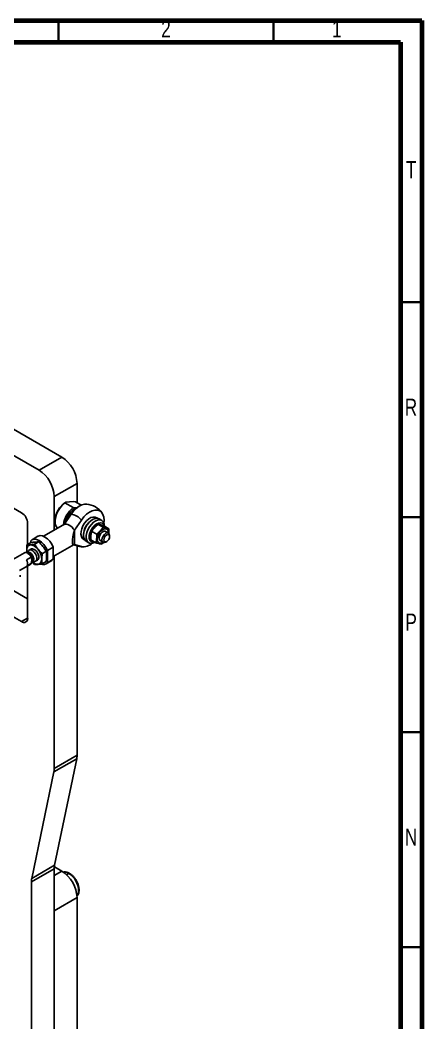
# Model space of a CAD drawing. Header units: millimetres. Extents: x 15 to 1184, y 5 to 836.
# Drawn here: x 1090.5 to 1184, y 602.8 to 836.1 of the extents above; entities that cross this region are included whole.
import ezdxf

# ---------------------------------------------------------------- set-up
doc = ezdxf.new("R2010")
doc.units = ezdxf.units.MM
doc.styles.add('SLDTEXTSTYLE1', font='TXT', dxfattribs={"width": 0.75})

msp = doc.modelspace()

# ---------------------------------------------------------------- linework, layer by layer
at = {"color": 7, "linetype": 'Continuous', "lineweight": 70}
for p, q in [((15, 836), (1184, 836)), ((1184, 836), (1184, 5)), ((20, 831), (1179, 831)), ((1179, 831), (1179, 10))]:
    msp.add_line(p, q, dxfattribs=at)
at = {"color": 7, "linetype": 'Continuous', "lineweight": 35}
for p, q in [((1099.5, 831), (1099.5, 836)), ((1149.5, 831), (1149.5, 836)), ((1179, 770.5), (1184, 770.5)), ((1179, 720.5), (1184, 720.5)), ((1179, 670.5), (1184, 670.5)), ((1179, 620.5), (1184, 620.5))]:
    msp.add_line(p, q, dxfattribs=at)
at = {"color": 7, "linetype": 'Continuous', "lineweight": 25}
for p, q in [((1068.6053, 752.7446), (1100.2514, 734.4757)), ((1063.302, 749.683), (1094.9481, 731.4142)), ((1090.8822, 721.5132), (1064.4201, 736.7895)), ((1094.9481, 731.4142), (1100.2514, 734.4757)), ((1103.7869, 728.352), (1098.4836, 725.2904)), ((1103.7869, 728.352), (1103.7869, 723.8688)), ((1098.4836, 725.2904), (1098.4836, 717.5043)), ((1101.1639, 723.9796), (1100.967, 723.8401)), ((1100.967, 723.8401), (1102.9115, 722.7176)), ((1101.1467, 723.9699), (1101.1349, 723.9631)), ((1102.8618, 724.1497), (1101.1639, 723.9796)), ((1103.4122, 724.0851), (1102.8618, 724.1497)), ((1104.7731, 723.2995), (1103.4122, 724.0851)), ((1100.7782, 718.8189), (1102.3796, 721.1995)), ((1102.9115, 722.7176), (1103.462, 722.6529)), ((1103.462, 722.6529), (1103.7583, 722.6826)), ((1092.2965, 714.1199), (1092.2965, 719.0637)), ((1100.4755, 718.6541), (1095.961, 716.0479)), ((1098.6604, 719.6767), (1098.6604, 719.4726)), ((1104.7838, 719.8116), (1103.1824, 717.431)), ((1107.3928, 719.9422), (1107.3221, 719.9014)), ((1109.8375, 718.1522), (1108.6804, 718.8201)), ((1109.5295, 719.7236), (1108.8931, 720.091)), ((1103.1824, 717.431), (1103.1824, 714.1624)), ((1105.2719, 716.3498), (1105.2719, 716.2682)), ((1108.3465, 716.5224), (1107.1894, 717.1903)), ((1108.7327, 716.3813), (1108.3465, 716.5224)), ((1111.1598, 717.8089), (1110.0027, 718.4769)), ((1111.094, 716.7997), (1110.4223, 717.1875)), ((1111.353, 715.9824), (1111.353, 716.2274)), ((1092.127, 714.0221), (1093.1023, 714.5851)), ((1093.0036, 714.5281), (1093.0036, 714.9679)), ((1094.6915, 716.0356), (1093.3232, 715.2457)), ((1093.8947, 714.1801), (1094.8701, 714.7432)), ((1098.2609, 711.3113), (1103.1012, 714.1056)), ((1102.961, 714.0246), (1104.4198, 713.6846)), ((1103.1824, 714.1624), (1104.7838, 713.6308)), ((1103.7869, 713.8321), (1103.7869, 665.0943)), ((1105.8933, 714.8947), (1106.5297, 714.5273)), ((1108.1778, 714.5493), (1107.0207, 715.2173)), ((1109.1724, 715.0223), (1109.8441, 714.6346)), ((1109.5, 714.2061), (1109.9717, 714.6098)), ((1110.4692, 714.6965), (1110.6813, 714.819)), ((1091.5253, 712.1871), (1088.8851, 710.663)), ((1092.1682, 712.2119), (1092.1253, 712.1871)), ((1092.4707, 712.6745), (1092.1271, 712.1881)), ((1093.0668, 713.077), (1092.6385, 712.8297)), ((1095.6625, 711.981), (1096.6379, 712.5441)), ((1098.2609, 713.5127), (1096.8926, 712.7228)), ((1096.8926, 712.7228), (1096.8926, 709.8942)), ((1098.2609, 710.6841), (1098.2609, 713.5127)), ((1090.385, 708.0649), (1093.0252, 709.589)), ((1093.107, 711.1679), (1092.0464, 710.5556)), ((1092.1444, 709.1497), (1093.205, 709.762)), ((1092.2965, 697.0171), (1092.2965, 709.1683)), ((1093.2197, 710.0477), (1093.3681, 710.1334)), ((1093.3175, 710.1041), (1093.8947, 709.4658)), ((1093.327, 710.1096), (1093.92, 710.1639)), ((1094.1383, 710.2316), (1094.5667, 710.4789)), ((1095.6625, 709.6239), (1096.6379, 710.187)), ((1096.573, 709.6164), (1097.9412, 710.4063)), ((1096.8926, 709.8942), (1098.2609, 710.6841)), ((1097.9412, 710.4063), (1098.2609, 710.6841)), ((1098.4836, 711.4399), (1098.4836, 662.0328)), ((1090.5287, 706.6142), (1090.5287, 707.0224)), ((1088.1611, 703.8944), (1092.2965, 701.5071)), ((1086.5164, 698.7208), (1090.8822, 696.2005)), ((1098.4836, 662.0328), (1103.7869, 665.0943)), ((1103.7085, 664.2842), (1098.4052, 661.2226)), ((1103.7085, 664.2842), (1098.5621, 639.522)), ((1098.4052, 661.2226), (1093.2588, 636.4605)), ((1093.2588, 636.4605), (1098.5621, 639.522)), ((1098.4836, 638.7119), (1093.1803, 635.6503)), ((1098.4836, 638.7119), (1098.4836, 584.0279)), ((1098.5034, 639.132), (1100.2514, 638.1229)), ((1093.1803, 635.6503), (1093.1803, 580.9663)), ((1103.7869, 631.9991), (1098.4836, 628.9376)), ((1103.7869, 631.9991), (1103.7869, 587.0894)), ((1098.4836, 628.9376), (1098.4836, 584.0279))]:
    msp.add_line(p, q, dxfattribs=at)
at = {"color": 8, "linetype": 'Continuous', "lineweight": 25}
for p, q in [((1090.8822, 696.2005), (1092.2965, 697.0169)), ((1098.4836, 637.1024), (1100.2514, 638.1229)), ((1101.8601, 637.6223), (1101.323, 637.3122))]:
    msp.add_line(p, q, dxfattribs=at)
at = {"color": 7, "linetype": 'Continuous', "lineweight": 25, "flags": 128}
for points in [[(1100.967, 723.8401), (1100.3692, 723.321), (1099.8225, 722.6767), (1099.3562, 721.9419), (1098.9956, 721.1564), (1098.7603, 720.3626), (1098.6628, 719.6035), (1098.7085, 718.92), (1098.8949, 718.3491), (1099.2119, 717.9216)], [(1102.3796, 721.1995), (1102.9523, 721.9221), (1103.5811, 722.5374), (1104.2409, 723.0209), (1104.9051, 723.3531), (1105.5472, 723.5208), (1106.0242, 723.532)], [(1110.032, 719.0899), (1110.0817, 719.7796), (1110.015, 720.506), (1109.8178, 721.1263), (1109.4978, 721.6157), (1109.068, 721.9546), (1108.5455, 722.1293), (1107.9513, 722.1329), (1107.3093, 721.9652), (1106.645, 721.633), (1105.9853, 721.1495), (1105.3565, 720.5342), (1104.7838, 719.8116)], [(1103.1824, 717.431), (1102.9159, 717.8026), (1102.6206, 718.1337), (1102.3055, 718.414), (1101.9803, 718.6349), (1101.6551, 718.7895), (1101.34, 718.873), (1101.0446, 718.8829), (1100.7782, 718.8189)], [(1105.5469, 715.2207), (1105.3391, 715.2984), (1105.0082, 715.5693), (1104.7871, 715.9841), (1104.6898, 716.5168), (1104.7224, 717.1339), (1104.8829, 717.7967), (1105.161, 718.4634), (1105.5395, 719.0923), (1105.9944, 719.6437), (1106.4972, 720.083), (1107.0164, 720.3827), (1107.5192, 720.5239), (1107.9741, 720.4977), (1108.3525, 720.3058), (1108.4374, 720.2279)], [(1108.8931, 720.091), (1108.5298, 720.2173), (1108.0487, 720.201), (1107.5264, 720.0145), (1106.9957, 719.6696), (1106.49, 719.1879), (1106.041, 718.5997), (1105.677, 717.9419), (1105.4208, 717.256), (1105.2886, 716.5849), (1105.2886, 715.9708), (1105.4208, 715.4524), (1105.677, 715.0622), (1105.8933, 714.8947)], [(1108.0299, 714.676), (1107.6321, 714.4897), (1107.1264, 714.3875), (1106.6774, 714.4574), (1106.3134, 714.6948), (1106.0572, 715.085), (1105.925, 715.6034), (1105.925, 716.2175), (1106.0572, 716.8886), (1106.3134, 717.5745), (1106.6774, 718.2323), (1107.1264, 718.8205), (1107.6321, 719.3022), (1108.1628, 719.6471), (1108.6851, 719.8336), (1109.1662, 719.8499), (1109.576, 719.695), (1109.8885, 719.3787), (1110.0843, 718.9208), (1110.1509, 718.35), (1110.1509, 718.35)], [(1110.0935, 718.4245), (1110.0853, 718.4547), (1109.8935, 718.8539), (1109.5897, 719.1098), (1109.1964, 719.2033), (1108.7428, 719.1276), (1108.2625, 718.8883), (1107.7911, 718.5031), (1107.3637, 718.0005), (1107.0119, 717.418), (1106.7617, 716.7986), (1106.6318, 716.1883), (1106.6318, 715.6323), (1106.7617, 715.172), (1107.0119, 714.8414), (1107.3637, 714.6651), (1107.7911, 714.6561), (1107.9368, 714.6884)], [(1098.2609, 713.5127), (1097.8938, 714.2402), (1097.4269, 714.9032), (1096.8898, 715.4597), (1096.3164, 715.8747), (1095.7429, 716.1218), (1095.2058, 716.1854), (1094.7389, 716.0614), (1094.6915, 716.0356)], [(1109.8611, 714.6253), (1109.7989, 714.5876), (1109.3926, 714.4267), (1109.0258, 714.4301), (1108.7346, 714.5975), (1108.5474, 714.9124), (1108.4826, 715.3441), (1108.5464, 715.8502), (1108.7327, 716.3813)], [(1108.7327, 716.3813), (1109.0233, 716.8853), (1109.3896, 717.3129), (1109.7958, 717.6223), (1110.2021, 717.7831), (1110.5689, 717.7797), (1110.8601, 717.6123), (1111.0473, 717.2974), (1111.1121, 716.8657), (1111.1106, 716.7896)], [(1109.0816, 716.2907), (1108.9376, 715.8457), (1108.9245, 715.4402), (1109.0443, 715.1358), (1109.1724, 715.0223)], [(1110.4223, 717.1875), (1110.316, 717.2308), (1110.0026, 717.2162), (1109.658, 717.0324), (1109.3346, 716.7074), (1109.0816, 716.2907)], [(1110.4692, 714.6965), (1110.1316, 714.5789), (1109.8447, 714.6343), (1109.6528, 714.8544), (1109.5852, 715.2059), (1109.6522, 715.6353), (1109.8435, 716.0771), (1110.1301, 716.4641), (1110.4683, 716.7373), (1110.8066, 716.8553)], [(1110.9377, 716.4597), (1110.6806, 716.37), (1110.4236, 716.1623), (1110.2058, 715.8682), (1110.0604, 715.5325), (1110.0095, 715.2062), (1110.0608, 714.939), (1110.2067, 714.7717), (1110.4247, 714.7296), (1110.6818, 714.8193), (1110.9389, 715.027), (1111.1567, 715.3211), (1111.3021, 715.6569), (1111.353, 715.9831), (1111.3016, 716.2503), (1111.1558, 716.4176), (1110.9377, 716.4597)], [(1110.8066, 716.8553), (1111.0935, 716.8), (1111.2854, 716.5798), (1111.353, 716.2283), (1111.353, 716.2274)], [(1093.8167, 713.7989), (1093.3446, 713.9965), (1092.9074, 714.0296), (1092.5377, 713.8957), (1092.2629, 713.6047), (1092.1032, 713.1783), (1092.0707, 712.648), (1092.1344, 712.1923)], [(1096.8926, 712.7228), (1096.5255, 713.4503), (1096.0587, 714.1133), (1095.5215, 714.6699), (1094.9481, 715.0848), (1094.3747, 715.3319), (1093.8375, 715.3955), (1093.3707, 715.2716), (1093.0036, 714.9679)], [(1091.5253, 712.1871), (1091.6973, 712.2487), (1091.9316, 712.2452), (1092.1866, 712.1598), (1092.4469, 711.9976), (1092.6969, 711.7685), (1092.9215, 711.4862), (1093.107, 711.1679)], [(1092.4707, 712.6745), (1092.5217, 712.7371), (1092.7831, 712.8859), (1093.1175, 712.8712), (1093.4846, 712.6949), (1093.8401, 712.3781), (1094.1411, 711.9591), (1094.3513, 711.4885), (1094.4453, 711.0229), (1094.4119, 710.6186), (1094.2551, 710.3243), (1093.9937, 710.1755), (1093.92, 710.1639)], [(1093.0668, 713.077), (1093.135, 713.1098), (1093.454, 713.1383), (1093.8167, 713.0028), (1094.1795, 712.7195), (1094.4985, 712.3226), (1094.7353, 711.8601), (1094.8613, 711.3876), (1094.8613, 710.9623), (1094.7353, 710.6353), (1094.5667, 710.4789)], [(1093.3343, 710.1138), (1093.5784, 709.9134), (1094.055, 709.6383), (1094.514, 709.5218), (1094.9212, 709.5727), (1095.2465, 709.7871), (1095.4658, 710.1492), (1095.5627, 710.6321), (1095.5302, 711.1999), (1095.3706, 711.8107), (1095.0958, 712.419), (1094.726, 712.9797), (1094.2889, 713.4514), (1093.8167, 713.7989), (1093.8167, 713.7989)], [(1093.205, 709.762), (1093.0526, 709.606), (1093.0252, 709.589)]]:
    msp.add_lwpolyline(points, dxfattribs=at)
at = {"color": 8, "linetype": 'Continuous', "lineweight": 25, "flags": 128}
for points in [[(1092.1362, 712.1934), (1092.1829, 712.2363), (1092.4457, 712.3264), (1092.7687, 712.2472), (1093.1026, 712.0108), (1093.3967, 711.6532), (1093.6061, 711.2288), (1093.699, 710.8022), (1093.6612, 710.4384), (1093.4985, 710.1927), (1093.3361, 710.1149)], [(1092.1682, 712.2119), (1092.379, 712.268), (1092.6972, 712.19), (1093.0262, 711.9571), (1093.3159, 711.6048), (1093.5222, 711.1867), (1093.6137, 710.7664), (1093.5765, 710.408), (1093.4162, 710.166), (1093.3681, 710.1334)], [(1104.4198, 713.6846), (1104.4952, 713.6684), (1104.7838, 713.6308)]]:
    msp.add_lwpolyline(points, dxfattribs=at)
at = {"color": 7, "linetype": 'Continuous', "lineweight": 25}
for centre, radius, start, end in [((1096.1109, 728.0027), 7.684, 2.605478, 57.394522), ((1090.8076, 724.9411), 7.684, 2.605478, 57.394522), ((1103.9784, 719.4624), 5.3223, 121.925618, 177.692446), ((1105.5547, 718.5541), 5, 35.39363, 84.611747), ((1089.226, 718.924), 3.0736, 2.605478, 57.394522), ((1106.4793, 718.0211), 5.898, 127.223066, 173.018888), ((1106.3661, 718.0655), 5.4295, 122.336332, 166.893662), ((1106.195, 718.1923), 4.9182, 133.392572, 154.247432), ((1101.7979, 717.4157), 3.8283, 38.744965, 81.260411), ((1109.6722, 716.1772), 4.4037, 122.252506, 177.752871), ((1105.1863, 716.868), 3.2622, 262.913408, 311.077816), ((1105.5547, 718.5541), 5, 256.881038, 264.611747), ((1090.7527, 709.759), 1.5192, 336.353467, 31.623886), ((1095.9126, 710.7911), 1.3285, 245.668377, 317.538782), ((1091.4343, 696.8773), 0.8734, 230.796715, 9.214037), ((1099.797, 665.0719), 3.99, 348.612664, 0.321085), ((1094.4937, 662.0104), 3.99, 348.612664, 0.321085), ((1102.4735, 638.7342), 3.99, 168.612664, 180.321085), ((1096.1109, 631.6498), 7.684, 2.605478, 57.394522), ((1099.1687, 633.4148), 4.9946, 2.605478, 57.394522), ((1097.1702, 635.6727), 3.99, 168.612664, 180.321085)]:
    msp.add_arc(centre, radius, start, end, dxfattribs=at)
at = {"color": 8, "linetype": 'Continuous', "lineweight": 25}
for centre, radius, start, end in [((1091.7873, 710.6272), 1.5361, 340.637225, 67.004148), ((1100.8292, 636.0387), 1.8896, 56.937596, 97.436951), ((1102.2711, 633.5407), 1.8897, 322.54704, 3.066553), ((1104.0907, 633.7907), 0.1635, 294.375986, 354.289973)]:
    msp.add_arc(centre, radius, start, end, dxfattribs=at)
at = {"color": 7, "linetype": 'Continuous', "lineweight": 25}
for major_axis, ratio, start_param, end_param in [((5.0581, 0.9468), 0.41077883, 2.1981882, 2.2793732), ((1.1457, 3.6223), 0.20193794, 1.70672257, 3.44005143)]:
    msp.add_ellipse((1104.0623, 717.6926), major_axis=major_axis, ratio=ratio, start_param=start_param, end_param=end_param, dxfattribs=at)
for points, knots in [([(1107.1894, 717.1903), (1107.3066, 717.3651), (1107.5277, 717.6949), (1108.0092, 718.2561), (1108.421, 718.6022), (1108.6804, 718.8201)], [0, 0, 0, 0, 0.29427594, 0.55552184, 1, 1, 1, 1]), ([(1108.6804, 718.8201), (1108.7812, 718.8029), (1108.9713, 718.7703), (1109.3959, 718.6667), (1109.7682, 718.5502), (1110.0027, 718.4769)], [0, 0, 0, 0, 0.29427594, 0.55552184, 1, 1, 1, 1]), ([(1107.0207, 715.2173), (1107.0092, 715.4254), (1106.9874, 715.8183), (1107.0233, 716.4952), (1107.1252, 716.9217), (1107.1894, 717.1903)], [0, 0, 0, 0, 0.29427594, 0.55552184, 1, 1, 1, 1]), ([(1108.3465, 716.5224), (1108.358, 716.3142), (1108.3798, 715.9213), (1108.3438, 715.2445), (1108.2419, 714.818), (1108.1778, 714.5493)], [0, 0, 0, 0, 0.29427594, 0.55552184, 1, 1, 1, 1]), ([(1109.8375, 718.1522), (1109.7204, 717.9774), (1109.4992, 717.6476), (1109.0178, 717.0864), (1108.6059, 716.7403), (1108.3465, 716.5224)], [0, 0, 0, 0, 0.29427594, 0.55552184, 1, 1, 1, 1]), ([(1111.1598, 717.8089), (1111.0591, 717.8262), (1110.8689, 717.8588), (1110.4443, 717.9624), (1110.072, 718.0788), (1109.8375, 718.1522)], [0, 0, 0, 0, 0.29427594, 0.55552184, 1, 1, 1, 1]), ([(1111.1544, 716.7304), (1111.1608, 716.7807), (1111.2036, 717.1187), (1111.1799, 717.4916), (1111.1598, 717.8089)], [0, 0, 0, 0, 0.148818085, 1, 1, 1, 1]), ([(1092.127, 714.0221), (1092.1168, 713.9276), (1092.0474, 713.2803), (1092.0865, 712.689), (1092.1199, 712.184)], [0, 0, 0, 0, 0.14594444, 1, 1, 1, 1]), ([(1093.8947, 714.1801), (1093.5666, 714.133), (1092.9038, 714.0379), (1092.3876, 714.0274), (1092.127, 714.0221)], [0, 0, 0, 0, 0.49521567, 1, 1, 1, 1]), ([(1093.1023, 714.5851), (1093.4305, 714.6322), (1094.0932, 714.7273), (1094.6095, 714.7379), (1094.8701, 714.7432)], [0, 0, 0, 0, 0.49521567, 1, 1, 1, 1]), ([(1095.6625, 711.981), (1095.3343, 712.323), (1094.6716, 713.0136), (1094.1553, 713.7888), (1093.8947, 714.1801)], [0, 0, 0, 0, 0.49521567, 1, 1, 1, 1]), ([(1094.8701, 714.7432), (1095.1983, 714.4012), (1095.861, 713.7107), (1096.3773, 712.9354), (1096.6379, 712.5441)], [0, 0, 0, 0, 0.49521567, 1, 1, 1, 1]), ([(1108.1778, 714.5493), (1108.3344, 714.4998), (1108.63, 714.4063), (1109.0965, 714.2786), (1109.3441, 714.2341), (1109.5, 714.2061)], [0, 0, 0, 0, 0.29427594, 0.55552184, 1, 1, 1, 1]), ([(1095.6625, 709.6239), (1095.6166, 710.2967), (1095.5648, 711.0557), (1095.6525, 711.8867), (1095.6625, 711.981)], [0, 0, 0, 0, 0.88642058, 1, 1, 1, 1]), ([(1096.6379, 712.5441), (1096.6478, 712.4612), (1096.7356, 711.7315), (1096.6838, 710.9127), (1096.6379, 710.187)], [0, 0, 0, 0, 0.11357942, 1, 1, 1, 1]), ([(1093.205, 709.762), (1093.2045, 709.7719), (1093.197, 709.8964), (1093.2242, 710.1537), (1093.2734, 710.5044), (1093.1829, 710.8141), (1093.1365, 711.0304), (1093.107, 711.1679)], [0, 0, 0, 0, 0.02088678, 0.26042932, 0.50009722, 0.68228537, 1, 1, 1, 1]), ([(1093.8947, 709.4658), (1094.1501, 709.4709), (1094.6658, 709.4812), (1095.3282, 709.576), (1095.6625, 709.6239)], [0, 0, 0, 0, 0.49521567, 1, 1, 1, 1]), ([(1104.2534, 633.7745), (1104.25, 633.8838), (1104.2402, 634.1984), (1104.1334, 634.7514), (1103.9037, 635.4136), (1103.5756, 636.0554), (1103.1669, 636.6455), (1102.6952, 637.157), (1102.1806, 637.5638), (1101.6411, 637.8489), (1101.1247, 637.9691), (1100.745, 637.9824), (1100.5735, 637.9094), (1100.5383, 637.8944)], [0, 0, 0, 0, 0.05491448, 0.15816437, 0.26119335, 0.36399398, 0.46680806, 0.56989054, 0.67354878, 0.77808288, 0.88330629, 0.97607841, 1, 1, 1, 1]), ([(1103.7595, 632.3879), (1103.7936, 632.4161), (1103.9442, 632.5408), (1104.1096, 632.8802), (1104.2364, 633.3218), (1104.2484, 633.6425), (1104.2534, 633.7745)], [0, 0, 0, 0, 0.09588304, 0.42404886, 0.76279544, 1, 1, 1, 1])]:
    msp.add_open_spline(points, degree=3, knots=knots, dxfattribs=at)

# ---------------------------------------------------------------- texts
at = {"color": 7, "linetype": 'Continuous', "lineweight": 0, "char_height": 3.9688, "attachment_point": 2, "style": 'SLDTEXTSTYLE1'}
for s, insert in [('2', (1124.46, 836.0602)), ('1', (1164.21, 836.0602)), ('T', (1181.4881, 803.3102)), ('R', (1181.4444, 748.0602)), ('P', (1181.4848, 698.0602)), ('N', (1181.4637, 648.0602))]:
    msp.add_mtext(s, dxfattribs=dict(at, insert=insert))

doc.saveas('drawing.dxf')
